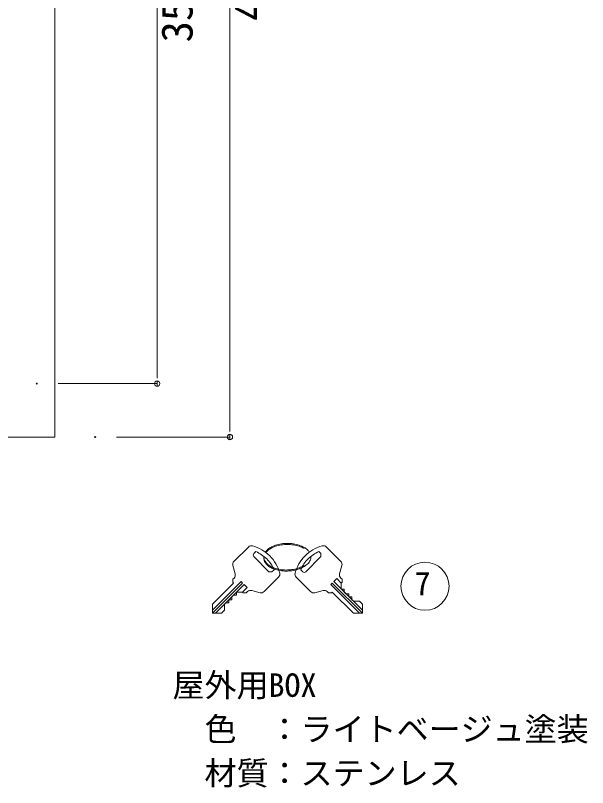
# Model space of a CAD drawing. Units: millimetres, scale not verified. Extents: x -79874 to 6090, y -2774 to 2774.
# Drawn here: x 721 to 1257, y -486 to 237 of the extents above; entities that cross this region are included whole.
import ezdxf
from ezdxf.enums import TextEntityAlignment as Align

# ---------------------------------------------------------------- set-up
doc = ezdxf.new("R2010")
doc.units = ezdxf.units.MM
doc.header["$LTSCALE"] = 4
doc.header["$PDMODE"] = 32
doc.header["$PDSIZE"] = 0.8
for name, color, linetype, lineweight in [('0-0_0', 7, 'Continuous', 20), ('0-3_moji', 7, 'Continuous', 18), ('0-7_KANAMONO', 4, 'Continuous', 18), ('1-0', 7, 'Continuous', 18)]:
    doc.layers.add(name, color=color, linetype=linetype, lineweight=lineweight)
doc.layers.add('0-2_Defpoints', color=7, linetype='Continuous')
doc.styles.add('ＭＳ ゴシック', font='')
doc.styles.get('ＭＳ ゴシック').set_extended_font_data('MS Gothic')

# ---------------------------------------------------------------- blocks, each defined once
blk = doc.blocks.new('_Dot')
at = {"layer": '0-0_0'}
for p, q in [((-0.5, 0), (-1, 0)), ((0.25, 0), (-0.25, 0))]:
    blk.add_line(p, q, dxfattribs=at)
blk.add_circle((0, 0), 0.25, dxfattribs=at)
blk = doc.blocks.new('D15')
at = {"layer": '0-0_0'}
for p, q in [((40492.501, 24348.76), (40585.341, 24348.76)), ((40585.341, 23659.36), (40585.341, 24338.76)), ((40492.495, 23649.36), (40585.341, 23649.36))]:
    blk.add_line(p, q, dxfattribs=at)
at = {"layer": '0-2_Defpoints'}
for p in [(40472.501, 24348.76), (40585.341, 24348.76), (40472.495, 23649.36)]:
    blk.add_point(p, dxfattribs=at)
at = {"layer": '0-0_0', "xscale": 10, "yscale": 10}
for p, rotation in [((40585.341, 24348.76), 90), ((40585.341, 23649.36), 270)]:
    blk.add_blockref('_Dot', p, dxfattribs=dict(at, rotation=rotation))
at = {"layer": '0-0_0', "style": 'ＭＳ ゴシック'}
blk.add_text('350', height=29.33, rotation=90, dxfattribs=at).set_placement((40627.341, 23969.06), align=Align.BOTTOM_LEFT)
blk = doc.blocks.new('D16')
at = {"layer": '0-0_0'}
for p, q in [((40653.479, 23609.36), (40653.479, 24429.36)), ((40547.257, 23599.36), (40653.479, 23599.36))]:
    blk.add_line(p, q, dxfattribs=at)
at = {"layer": '0-2_Defpoints'}
blk.add_point((40527.257, 23599.36), dxfattribs=at)
at = {"layer": '0-0_0', "xscale": 10, "yscale": 10, "rotation": 270}
blk.add_blockref('_Dot', (40653.479, 23599.36), dxfattribs=at)
at = {"layer": '0-0_0', "style": 'ＭＳ ゴシック'}
blk.add_text('420', height=29.33, rotation=90, dxfattribs=at).set_placement((40695.479, 23989.36), align=Align.BOTTOM_LEFT)

msp = doc.modelspace()

# ---------------------------------------------------------------- linework, layer by layer
at = {"layer": '0-3_moji'}
msp.add_circle((1104.436, -297.388), 22.5, dxfattribs=at)
at = {"layer": '0-7_KANAMONO'}
for p, q in [((939.039, -260.65), (925.531, -274.158)), ((946.059, -264.944), (944.156, -266.847)), ((1006.926, -266.847), (1005.024, -264.944)), ((1025.551, -274.158), (1012.043, -260.65)), ((924.496, -278.022), (926.588, -285.829)), ((961.127, -283.818), (963.029, -281.915)), ((988.053, -281.915), (989.956, -283.818)), ((1024.495, -285.829), (1026.587, -278.022)), ((953.816, -302.443), (967.324, -288.934)), ((983.759, -288.934), (997.267, -302.443)), ((942.144, -301.386), (949.952, -303.478)), ((1001.131, -303.478), (1008.938, -301.386))]:
    msp.add_line(p, q, dxfattribs=at)
for points in [[(992.784, -283.818), (1006.926, -269.675), (1006.926, -266.847)], [(944.156, -269.675), (958.298, -283.818), (961.127, -283.818)], [(925.553, -289.693), (924.357, -290.889), (924.357, -293.717), (925.064, -294.424), (905.265, -314.223), (905.265, -322.708), (913.751, -322.708), (916.522, -319.938), (916.522, -314.281), (917.858, -312.945), (920.686, -312.945), (920.686, -310.116), (923.515, -310.116), (923.515, -307.288), (925.064, -305.738), (927.893, -305.738), (927.893, -302.909), (933.55, -302.909), (934.257, -303.617), (937.085, -303.617), (938.281, -302.421)], [(905.265, -322.708), (933.55, -294.424), (932.135, -293.01), (905.265, -319.88)], [(933.55, -302.909), (937.792, -298.667), (934.964, -295.838), (908.094, -322.708)], [(1012.802, -302.421), (1013.997, -303.617), (1016.826, -303.617), (1017.533, -302.909), (1037.332, -322.708), (1045.817, -322.708), (1045.817, -314.223), (1043.046, -311.452), (1037.39, -311.452), (1036.053, -310.116), (1036.053, -307.288), (1033.225, -307.288), (1033.225, -304.459), (1030.397, -304.459), (1028.847, -302.909), (1028.847, -300.081), (1026.018, -300.081), (1026.018, -294.424), (1026.725, -293.717), (1026.725, -290.889), (1025.53, -289.693)], [(1045.817, -322.708), (1017.533, -294.424), (1016.119, -295.838), (1042.989, -322.708)], [(1026.018, -294.424), (1021.776, -290.182), (1018.947, -293.01), (1045.817, -319.88)]]:
    msp.add_lwpolyline(points, dxfattribs=at)
for centre, radius, start, end in [((941.868, -263.479), 4, 74.65955, 135), ((933.314, -294.66), 36.333, 45, 74.65955), ((972.325, -282.738), 25.04, 108.45497, 119.61063), ((972.325, -283.738), 25.04, 108.45497, 119.61063), ((974.758, -289.989), 32.688, 98.4225, 108.47645), ((974.758, -290.989), 32.688, 98.4225, 108.47645), ((975.485, -294.245), 37.004, 89.91198, 98.57049), ((975.485, -295.245), 37.004, 89.91198, 98.57049), ((975.511, -295.423), 38.182, 81.56327, 89.95426), ((975.511, -296.423), 38.182, 81.56327, 89.95426), ((976.352, -289.875), 32.571, 71.50548, 81.59557), ((976.352, -290.875), 32.571, 71.50548, 81.59557), ((978.779, -282.69), 24.987, 60.37751, 71.5569), ((978.779, -283.69), 24.987, 60.37751, 71.5569), ((1017.769, -294.66), 36.333, 105.34045, 135), ((1009.215, -263.479), 4, 45, 105.34045), ((945.571, -268.261), 2, 135, 225), ((933.314, -294.66), 32.333, 45, 66.78557), ((964.029, -271.359), 10.845, 133.82578, 147.02553), ((964.029, -272.359), 10.845, 133.82578, 142.8008), ((968.178, -275.552), 16.742, 119.4236, 134.13461), ((968.178, -276.552), 16.742, 119.4236, 134.13461), ((982.781, -275.717), 16.947, 45.95476, 60.48703), ((987.021, -271.383), 10.884, 32.98411, 46.13581), ((1017.769, -294.66), 32.333, 113.21443, 135), ((928.36, -276.987), 4, 135, 195), ((961.246, -270.005), 7.75, 175.64326, 179.73157), ((961.246, -271.005), 7.75, 168.9127, 179.73157), ((961.273, -269.927), 7.777, 180.31103, 204.77441), ((961.273, -270.927), 7.777, 180.31103, 204.77441), ((964.061, -268.555), 10.884, 205.17845, 226.13581), ((964.061, -269.555), 10.884, 205.17845, 226.13581), ((933.314, -294.66), 32.333, 23.21443, 45), ((933.314, -294.66), 36.333, 15.34045, 45), ((1017.769, -294.66), 36.333, 135, 164.65955), ((1017.769, -294.66), 32.333, 135, 156.78557), ((987.054, -268.578), 10.845, 313.82578, 334.85996), ((989.837, -269.933), 7.75, 335.18299, 359.73157), ((989.81, -270.011), 7.777, 0.31103, 4.38354), ((1022.723, -276.987), 4, 345, 45), ((968.301, -264.221), 16.947, 225.95476, 240.48703), ((968.301, -265.221), 16.947, 225.95476, 240.48703), ((971.601, -256.863), 24.987, 242.21464, 253.39403), ((971.601, -257.863), 24.987, 242.21464, 253.39403), ((973.796, -249.603), 32.571, 253.34261, 263.4327), ((973.796, -250.603), 32.571, 253.34261, 263.4327), ((974.459, -244.032), 38.182, 263.40041, 271.79139), ((974.523, -245.208), 37.004, 271.74911, 280.40762), ((975.386, -249.438), 32.688, 280.25964, 290.31358), ((975.386, -250.438), 32.688, 280.25964, 290.31358), ((977.713, -255.817), 25.898, 290.38459, 301.20201), ((977.713, -256.817), 25.898, 290.38459, 301.20201), ((982.905, -264.386), 16.742, 299.4236, 314.13461), ((922.724, -286.865), 4, 315, 15), ((964.495, -286.106), 4, 315, 15.34045), ((974.459, -245.032), 38.182, 263.40041, 271.79139), ((974.523, -246.208), 37.004, 271.74911, 280.40762), ((986.587, -286.106), 4, 164.65955, 225), ((991.37, -282.403), 2, 225, 315), ((1028.358, -286.865), 4, 165, 225), ((941.109, -305.25), 4, 75, 135), ((950.987, -299.614), 4, 255, 315), ((1000.096, -299.614), 4, 225, 285), ((1009.974, -305.25), 4, 45, 105)]:
    msp.add_arc(centre, radius, start, end, dxfattribs=at)
at = {"layer": '1-0', "color": 3}
for p, q in [((757.73, -157.575), (757.73, 682.425)), ((-42.27, -157.575), (757.73, -157.575))]:
    msp.add_line(p, q, dxfattribs=at)

# ---------------------------------------------------------------- block references
at = {"layer": '0-0_0'}
for name in ['D16', 'D15']:
    msp.add_blockref(name, (-39731.79, -23756.935), dxfattribs=at)

# ---------------------------------------------------------------- texts
at = {"layer": '0-3_moji', "style": 'ＭＳ ゴシック'}
for s, p in [('7', (1094.689, -312.388)), ('屋外用BOX', (867.924, -407.655)), ('色  ：ライトベージュ塗装', (897.924, -448.905)), ('材質：ステンレス', (897.924, -490.155))]:
    msp.add_text(s, height=21.99, dxfattribs=at).set_placement(p, align=Align.BOTTOM_LEFT)

doc.saveas('drawing.dxf')
